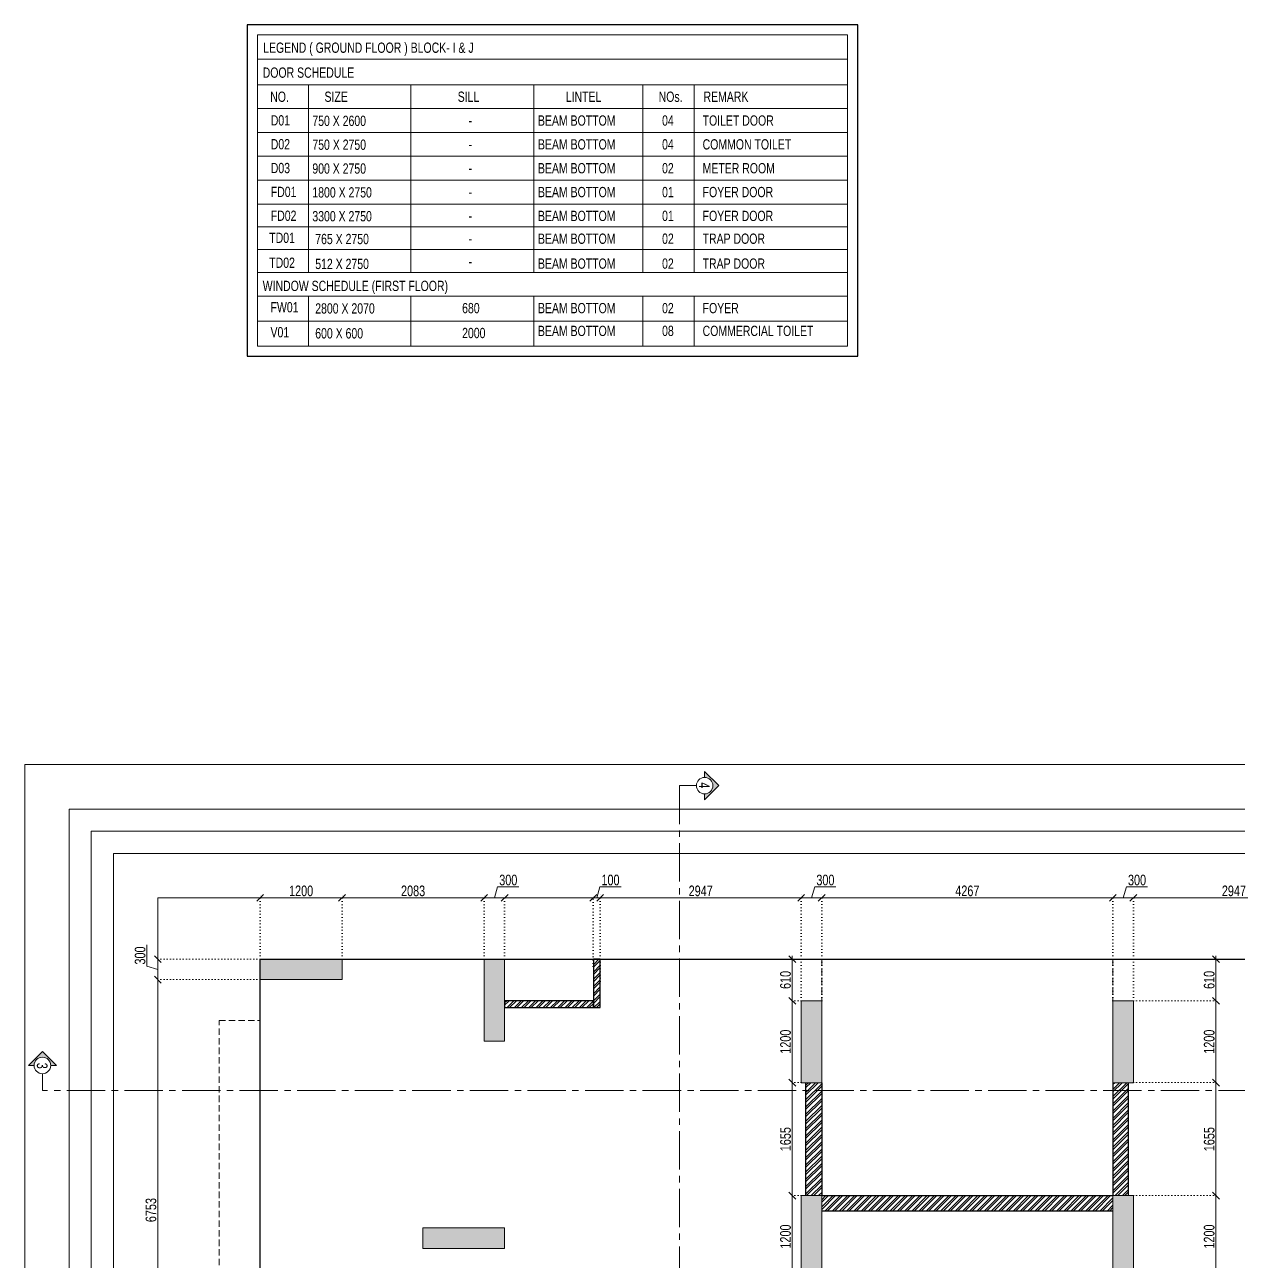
# Model space of a CAD drawing. Header units: inches. Extents: x 785882 to 928568, y 496782 to 576896.
# Drawn here: x 785882 to 803666, y 558779 to 576896 of the extents above; entities that cross this region are included whole.
import ezdxf
from ezdxf.enums import TextEntityAlignment as Align

# ---------------------------------------------------------------- set-up
doc = ezdxf.new("R2010")
doc.units = ezdxf.units.IN
doc.header["$LTSCALE"] = 750
doc.header["$MEASUREMENT"] = 0
for name, pattern in [('CENTER', [2, 1.25, -0.25, 0.25, -0.25]), ('CENTER2', [1.125, 0.75, -0.125, 0.125, -0.125]), ('DOT', [0.25, 0, -0.25]), ('HIDDEN2', [0.1875, 0.125, -0.0625])]:
    doc.linetypes.add(name, pattern=pattern)
for name, color, linetype, lineweight in [('a-Text1-Labels-MSA', 7, 'Continuous', 13), ('COLUMN', 5, 'Continuous', 13), ('DIMENSION WORKING-MSA', 222, 'Continuous', 13), ('DOTTED LINE-MSA', 3, 'HIDDEN2', 13), ('ELE-01-MSA', 7, 'Continuous', 30), ('SECTION LINE', 14, 'CENTER', 9), ('WALL HATCH-MSA', 251, 'Continuous', 9), ('WALL-MSA', 32, 'Continuous', 30)]:
    doc.layers.add(name, color=color, linetype=linetype, lineweight=lineweight)
doc.layers.add('R.C.C HATCH-MSA', color=250, linetype='Continuous')
doc.styles.add('125', font='swisscl.ttf', dxfattribs={"height": 125})
doc.styles.add('AR', font='swisscl.ttf')
doc.styles.add('arial unicode', font='swisscl.ttf', dxfattribs={"height": 165})
doc.dimstyles.new('WORKING DIM', dxfattribs={"dimtxt": 155, "dimasz": 100, "dimexe": 50, "dimexo": 0, "dimgap": 20, "dimtad": 1, "dimdec": 0, "dimzin": 0, "dimdsep": 46, "dimtxsty": 'AR', "dimblk": 'OBLIQUE', "dimcen": 0.09, "dimdle": 50, "dimclrd": 256, "dimclre": 250, "dimclrt": 256, "dimadec": 0, "dimazin": 0, "dimtfac": 1, "dimtdec": 0, "dimtofl": 0, "dimtmove": 1, "dimatfit": 0, "dimfxl": 1, "dimtolj": 1, "dimtzin": 0, "dimlwd": -1, "dimlwe": -1, "dimarcsym": 0})
pattern_1 = [(45, (-805741.795, -515731.36), (-53.0330086, 53.0330086), []), (45, (-805706.44, -515731.36), (-53.0330086, 53.0330086), [])]

# ---------------------------------------------------------------- blocks, each defined once
blk = doc.blocks.new('_Oblique')
at = {"color": 0, "linetype": 'ByBlock', "lineweight": -2}
blk.add_line((-0.5, -0.5), (0.5, 0.5), dxfattribs=at)
blk = doc.blocks.new('*D2517')
at = {"layer": 'Defpoints', "color": 0, "ltscale": 0.25, "transparency": 16777216}
for p in [(790532, 564105), (789332, 563205), (790532, 563205)]:
    blk.add_point(p, dxfattribs=at)
at = {"layer": 'DIMENSION WORKING-MSA', "ltscale": 0.25, "transparency": 16777216}
blk.add_line((789282, 564105), (790582, 564105), dxfattribs=at)
at = {"layer": 'DIMENSION WORKING-MSA', "color": 250, "linetype": 'DOT', "ltscale": 0.25, "transparency": 16777216}
for p, q in [((789332, 563205), (789332, 564155)), ((790532, 563205), (790532, 564155))]:
    blk.add_line(p, q, dxfattribs=at)
at = {"layer": 'DIMENSION WORKING-MSA', "ltscale": 0.25, "transparency": 16777216, "xscale": 100, "yscale": 100, "zscale": 100, "rotation": 180}
blk.add_blockref('_Oblique', (789332, 564105), dxfattribs=at)
at = {"layer": 'DIMENSION WORKING-MSA', "ltscale": 0.25, "transparency": 16777216, "xscale": 100, "yscale": 100, "zscale": 100}
blk.add_blockref('_Oblique', (790532, 564105), dxfattribs=at)
at = {"layer": 'DIMENSION WORKING-MSA', "ltscale": 0.25, "transparency": 16777216, "insert": (789932, 564205), "char_height": 155, "attachment_point": 5, "style": 'AR'}
blk.add_mtext('\\A1;1200', dxfattribs=at)
blk = doc.blocks.new('*D2518')
at = {"layer": 'Defpoints', "color": 0, "ltscale": 0.25, "transparency": 16777216}
for p in [(792614, 564105), (790532, 563205), (792614, 563205)]:
    blk.add_point(p, dxfattribs=at)
at = {"layer": 'DIMENSION WORKING-MSA', "ltscale": 0.25, "transparency": 16777216}
blk.add_line((790482, 564105), (792664, 564105), dxfattribs=at)
at = {"layer": 'DIMENSION WORKING-MSA', "color": 250, "linetype": 'DOT', "ltscale": 0.25, "transparency": 16777216}
for p, q in [((790532, 563205), (790532, 564155)), ((792614, 563205), (792614, 564155))]:
    blk.add_line(p, q, dxfattribs=at)
at = {"layer": 'DIMENSION WORKING-MSA', "ltscale": 0.25, "transparency": 16777216, "xscale": 100, "yscale": 100, "zscale": 100, "rotation": 180}
blk.add_blockref('_Oblique', (790532, 564105), dxfattribs=at)
at = {"layer": 'DIMENSION WORKING-MSA', "ltscale": 0.25, "transparency": 16777216, "xscale": 100, "yscale": 100, "zscale": 100}
blk.add_blockref('_Oblique', (792614, 564105), dxfattribs=at)
at = {"layer": 'DIMENSION WORKING-MSA', "ltscale": 0.25, "transparency": 16777216, "insert": (791573, 564205), "char_height": 155, "attachment_point": 5, "style": 'AR'}
blk.add_mtext('\\A1;2083', dxfattribs=at)
blk = doc.blocks.new('*D2519')
at = {"layer": 'Defpoints', "color": 0, "ltscale": 0.25, "transparency": 16777216}
for p in [(792914, 564105), (792614, 563205), (792914, 563205)]:
    blk.add_point(p, dxfattribs=at)
at = {"layer": 'DIMENSION WORKING-MSA', "ltscale": 0.25, "transparency": 16777216}
for p, q in [((792764, 564105), (792812, 564265)), ((792812, 564265), (793123, 564265)), ((792614, 564105), (792514, 564105)), ((792614, 564105), (792914, 564105)), ((792914, 564105), (793014, 564105))]:
    blk.add_line(p, q, dxfattribs=at)
at = {"layer": 'DIMENSION WORKING-MSA', "color": 250, "linetype": 'DOT', "ltscale": 0.25, "transparency": 16777216}
for p, q in [((792614, 563205), (792614, 564155)), ((792914, 563205), (792914, 564155))]:
    blk.add_line(p, q, dxfattribs=at)
at = {"layer": 'DIMENSION WORKING-MSA', "ltscale": 0.25, "transparency": 16777216, "xscale": 100, "yscale": 100, "zscale": 100}
blk.add_blockref('_Oblique', (792614, 564105), dxfattribs=at)
at = {"layer": 'DIMENSION WORKING-MSA', "ltscale": 0.25, "transparency": 16777216, "xscale": 100, "yscale": 100, "zscale": 100, "rotation": 180}
blk.add_blockref('_Oblique', (792914, 564105), dxfattribs=at)
at = {"layer": 'DIMENSION WORKING-MSA', "ltscale": 0.25, "transparency": 16777216, "insert": (792968, 564364), "char_height": 155, "attachment_point": 5, "style": 'AR'}
blk.add_mtext('\\A1;300', dxfattribs=at)
blk = doc.blocks.new('*D2520')
at = {"layer": 'Defpoints', "color": 0, "ltscale": 0.25, "transparency": 16777216}
for p in [(797261, 564105), (794314, 562878), (797261, 562596)]:
    blk.add_point(p, dxfattribs=at)
at = {"layer": 'DIMENSION WORKING-MSA', "ltscale": 0.25, "transparency": 16777216}
blk.add_line((794264, 564105), (797311, 564105), dxfattribs=at)
at = {"layer": 'DIMENSION WORKING-MSA', "color": 250, "linetype": 'DOT', "ltscale": 0.25, "transparency": 16777216}
for p, q in [((794314, 562878), (794314, 564155)), ((797261, 562596), (797261, 564155))]:
    blk.add_line(p, q, dxfattribs=at)
at = {"layer": 'DIMENSION WORKING-MSA', "ltscale": 0.25, "transparency": 16777216, "xscale": 100, "yscale": 100, "zscale": 100, "rotation": 180}
blk.add_blockref('_Oblique', (794314, 564105), dxfattribs=at)
at = {"layer": 'DIMENSION WORKING-MSA', "ltscale": 0.25, "transparency": 16777216, "xscale": 100, "yscale": 100, "zscale": 100}
blk.add_blockref('_Oblique', (797261, 564105), dxfattribs=at)
at = {"layer": 'DIMENSION WORKING-MSA', "ltscale": 0.25, "transparency": 16777216, "insert": (795788, 564205), "char_height": 155, "attachment_point": 5, "style": 'AR'}
blk.add_mtext('\\A1;2947', dxfattribs=at)
blk = doc.blocks.new('*D2521')
at = {"layer": 'Defpoints', "color": 0, "ltscale": 0.25, "transparency": 16777216}
for p in [(797561, 564105), (797261, 562596), (797561, 562596)]:
    blk.add_point(p, dxfattribs=at)
at = {"layer": 'DIMENSION WORKING-MSA', "ltscale": 0.25, "transparency": 16777216}
for p, q in [((797411, 564105), (797459, 564265)), ((797459, 564265), (797770, 564265)), ((797261, 564105), (797161, 564105)), ((797261, 564105), (797561, 564105)), ((797561, 564105), (797661, 564105))]:
    blk.add_line(p, q, dxfattribs=at)
at = {"layer": 'DIMENSION WORKING-MSA', "color": 250, "linetype": 'DOT', "ltscale": 0.25, "transparency": 16777216}
for p, q in [((797261, 562596), (797261, 564155)), ((797561, 562596), (797561, 564155))]:
    blk.add_line(p, q, dxfattribs=at)
at = {"layer": 'DIMENSION WORKING-MSA', "ltscale": 0.25, "transparency": 16777216, "xscale": 100, "yscale": 100, "zscale": 100}
blk.add_blockref('_Oblique', (797261, 564105), dxfattribs=at)
at = {"layer": 'DIMENSION WORKING-MSA', "ltscale": 0.25, "transparency": 16777216, "xscale": 100, "yscale": 100, "zscale": 100, "rotation": 180}
blk.add_blockref('_Oblique', (797561, 564105), dxfattribs=at)
at = {"layer": 'DIMENSION WORKING-MSA', "ltscale": 0.25, "transparency": 16777216, "insert": (797615, 564364), "char_height": 155, "attachment_point": 5, "style": 'AR'}
blk.add_mtext('\\A1;300', dxfattribs=at)
blk = doc.blocks.new('*D2522')
at = {"layer": 'Defpoints', "color": 0, "ltscale": 0.25, "transparency": 16777216}
for p in [(801828, 564105), (797561, 562596), (801828, 562596)]:
    blk.add_point(p, dxfattribs=at)
at = {"layer": 'DIMENSION WORKING-MSA', "ltscale": 0.25, "transparency": 16777216}
blk.add_line((797511, 564105), (801878, 564105), dxfattribs=at)
at = {"layer": 'DIMENSION WORKING-MSA', "color": 250, "linetype": 'DOT', "ltscale": 0.25, "transparency": 16777216}
for p, q in [((797561, 562596), (797561, 564155)), ((801828, 562596), (801828, 564155))]:
    blk.add_line(p, q, dxfattribs=at)
at = {"layer": 'DIMENSION WORKING-MSA', "ltscale": 0.25, "transparency": 16777216, "xscale": 100, "yscale": 100, "zscale": 100, "rotation": 180}
blk.add_blockref('_Oblique', (797561, 564105), dxfattribs=at)
at = {"layer": 'DIMENSION WORKING-MSA', "ltscale": 0.25, "transparency": 16777216, "xscale": 100, "yscale": 100, "zscale": 100}
blk.add_blockref('_Oblique', (801828, 564105), dxfattribs=at)
at = {"layer": 'DIMENSION WORKING-MSA', "ltscale": 0.25, "transparency": 16777216, "insert": (799695, 564205), "char_height": 155, "attachment_point": 5, "style": 'AR'}
blk.add_mtext('\\A1;4267', dxfattribs=at)
blk = doc.blocks.new('*D2523')
at = {"layer": 'Defpoints', "color": 0, "ltscale": 0.25, "transparency": 16777216}
for p in [(802128, 564105), (801828, 562596), (802128, 562596)]:
    blk.add_point(p, dxfattribs=at)
at = {"layer": 'DIMENSION WORKING-MSA', "ltscale": 0.25, "transparency": 16777216}
for p, q in [((801978, 564105), (802026, 564265)), ((802026, 564265), (802337, 564265)), ((801828, 564105), (801728, 564105)), ((801828, 564105), (802128, 564105)), ((802128, 564105), (802228, 564105))]:
    blk.add_line(p, q, dxfattribs=at)
at = {"layer": 'DIMENSION WORKING-MSA', "color": 250, "linetype": 'DOT', "ltscale": 0.25, "transparency": 16777216}
for p, q in [((801828, 562596), (801828, 564155)), ((802128, 562596), (802128, 564155))]:
    blk.add_line(p, q, dxfattribs=at)
at = {"layer": 'DIMENSION WORKING-MSA', "ltscale": 0.25, "transparency": 16777216, "xscale": 100, "yscale": 100, "zscale": 100}
blk.add_blockref('_Oblique', (801828, 564105), dxfattribs=at)
at = {"layer": 'DIMENSION WORKING-MSA', "ltscale": 0.25, "transparency": 16777216, "xscale": 100, "yscale": 100, "zscale": 100, "rotation": 180}
blk.add_blockref('_Oblique', (802128, 564105), dxfattribs=at)
at = {"layer": 'DIMENSION WORKING-MSA', "ltscale": 0.25, "transparency": 16777216, "insert": (802182, 564364), "char_height": 155, "attachment_point": 5, "style": 'AR'}
blk.add_mtext('\\A1;300', dxfattribs=at)
blk = doc.blocks.new('*D2524')
at = {"layer": 'Defpoints', "color": 0, "ltscale": 0.25, "transparency": 16777216}
for p in [(805075, 564105), (805075, 563205), (802128, 562596)]:
    blk.add_point(p, dxfattribs=at)
at = {"layer": 'DIMENSION WORKING-MSA', "ltscale": 0.25, "transparency": 16777216}
blk.add_line((802078, 564105), (805125, 564105), dxfattribs=at)
at = {"layer": 'DIMENSION WORKING-MSA', "color": 250, "linetype": 'DOT', "ltscale": 0.25, "transparency": 16777216}
for p, q in [((802128, 562596), (802128, 564155)), ((805075, 563205), (805075, 564155))]:
    blk.add_line(p, q, dxfattribs=at)
at = {"layer": 'DIMENSION WORKING-MSA', "ltscale": 0.25, "transparency": 16777216, "xscale": 100, "yscale": 100, "zscale": 100, "rotation": 180}
blk.add_blockref('_Oblique', (802128, 564105), dxfattribs=at)
at = {"layer": 'DIMENSION WORKING-MSA', "ltscale": 0.25, "transparency": 16777216, "xscale": 100, "yscale": 100, "zscale": 100}
blk.add_blockref('_Oblique', (805075, 564105), dxfattribs=at)
at = {"layer": 'DIMENSION WORKING-MSA', "ltscale": 0.25, "transparency": 16777216, "insert": (803602, 564205), "char_height": 155, "attachment_point": 5, "style": 'AR'}
blk.add_mtext('\\A1;2947', dxfattribs=at)
blk = doc.blocks.new('*D2545')
at = {"layer": 'Defpoints', "color": 0, "ltscale": 0.25, "transparency": 16777216}
for p in [(787832, 562905), (789332, 562905), (789332, 556152)]:
    blk.add_point(p, dxfattribs=at)
at = {"layer": 'DIMENSION WORKING-MSA', "ltscale": 0.25, "transparency": 16777216}
blk.add_line((787832, 556102), (787832, 562955), dxfattribs=at)
at = {"layer": 'DIMENSION WORKING-MSA', "color": 250, "linetype": 'DOT', "ltscale": 0.25, "transparency": 16777216}
for p, q in [((789332, 562905), (787782, 562905)), ((789332, 556152), (787782, 556152))]:
    blk.add_line(p, q, dxfattribs=at)
at = {"layer": 'DIMENSION WORKING-MSA', "ltscale": 0.25, "transparency": 16777216, "xscale": 100, "yscale": 100, "zscale": 100}
for p, rotation in [((787832, 562905), 90), ((787832, 556152), 270)]:
    blk.add_blockref('_Oblique', p, dxfattribs=dict(at, rotation=rotation))
at = {"layer": 'DIMENSION WORKING-MSA', "ltscale": 0.25, "transparency": 16777216, "insert": (787732, 559529), "char_height": 155, "attachment_point": 5, "rotation": 90, "style": 'AR'}
blk.add_mtext('\\A1;6753', dxfattribs=at)
blk = doc.blocks.new('*D2546')
at = {"layer": 'Defpoints', "color": 0, "ltscale": 0.25, "transparency": 16777216}
for p in [(787832, 563205), (789332, 563205), (789332, 562905)]:
    blk.add_point(p, dxfattribs=at)
at = {"layer": 'DIMENSION WORKING-MSA', "ltscale": 0.25, "transparency": 16777216}
for p, q in [((787672, 563103), (787672, 563414)), ((787832, 563205), (787832, 563305)), ((787832, 563055), (787672, 563103)), ((787832, 562905), (787832, 563205)), ((787832, 562905), (787832, 562805))]:
    blk.add_line(p, q, dxfattribs=at)
at = {"layer": 'DIMENSION WORKING-MSA', "color": 250, "linetype": 'DOT', "ltscale": 0.25, "transparency": 16777216}
for p, q in [((789332, 563205), (787782, 563205)), ((789332, 562905), (787782, 562905))]:
    blk.add_line(p, q, dxfattribs=at)
at = {"layer": 'DIMENSION WORKING-MSA', "ltscale": 0.25, "transparency": 16777216, "xscale": 100, "yscale": 100, "zscale": 100}
for p, rotation in [((787832, 563205), 270), ((787832, 562905), 90)]:
    blk.add_blockref('_Oblique', p, dxfattribs=dict(at, rotation=rotation))
at = {"layer": 'DIMENSION WORKING-MSA', "ltscale": 0.25, "transparency": 16777216, "insert": (787573, 563259), "char_height": 155, "attachment_point": 5, "rotation": 90, "style": 'AR'}
blk.add_mtext('\\A1;300', dxfattribs=at)
blk = doc.blocks.new('*D2390')
at = {"layer": 'Defpoints', "color": 0, "ltscale": 0.25, "transparency": 16777216}
for p in [(802128, 559741, 0), (803339, 559741), (802128, 558541)]:
    blk.add_point(p, dxfattribs=at)
at = {"layer": 'DIMENSION WORKING-MSA', "color": 250, "linetype": 'DOT', "ltscale": 0.25, "transparency": 16777216}
for p, q in [((802128, 559741), (803389, 559741)), ((802128, 558541), (803389, 558541))]:
    blk.add_line(p, q, dxfattribs=at)
at = {"layer": 'DIMENSION WORKING-MSA', "ltscale": 0.25, "transparency": 16777216}
blk.add_line((803339, 558491), (803339, 559791), dxfattribs=at)
at = {"layer": 'DIMENSION WORKING-MSA', "ltscale": 0.25, "transparency": 16777216, "xscale": 100, "yscale": 100, "zscale": 100}
for p, rotation in [((803339, 559741), 90), ((803339, 558541), 270)]:
    blk.add_blockref('_Oblique', p, dxfattribs=dict(at, rotation=rotation))
at = {"layer": 'DIMENSION WORKING-MSA', "ltscale": 0.25, "transparency": 16777216, "insert": (803240, 559141), "char_height": 155, "attachment_point": 5, "rotation": 90, "style": 'AR'}
blk.add_mtext('\\A1;1200', dxfattribs=at)
blk = doc.blocks.new('*D2391')
at = {"layer": 'Defpoints', "color": 0, "ltscale": 0.25, "transparency": 16777216}
for p in [(802128, 561396), (803339, 561396), (802128, 559741, 0)]:
    blk.add_point(p, dxfattribs=at)
at = {"layer": 'DIMENSION WORKING-MSA', "color": 250, "linetype": 'DOT', "ltscale": 0.25, "transparency": 16777216}
for p, q in [((802128, 561396), (803389, 561396)), ((802128, 559741), (803389, 559741))]:
    blk.add_line(p, q, dxfattribs=at)
at = {"layer": 'DIMENSION WORKING-MSA', "ltscale": 0.25, "transparency": 16777216}
blk.add_line((803339, 559691), (803339, 561446), dxfattribs=at)
at = {"layer": 'DIMENSION WORKING-MSA', "ltscale": 0.25, "transparency": 16777216, "xscale": 100, "yscale": 100, "zscale": 100}
for p, rotation in [((803339, 561396), 90), ((803339, 559741), 270)]:
    blk.add_blockref('_Oblique', p, dxfattribs=dict(at, rotation=rotation))
at = {"layer": 'DIMENSION WORKING-MSA', "ltscale": 0.25, "transparency": 16777216, "insert": (803240, 560568), "char_height": 155, "attachment_point": 5, "rotation": 90, "style": 'AR'}
blk.add_mtext('\\A1;1655', dxfattribs=at)
blk = doc.blocks.new('*D2392')
at = {"layer": 'Defpoints', "color": 0, "ltscale": 0.25, "transparency": 16777216}
for p in [(802128, 562596), (803339, 562596), (802128, 561396)]:
    blk.add_point(p, dxfattribs=at)
at = {"layer": 'DIMENSION WORKING-MSA', "color": 250, "linetype": 'DOT', "ltscale": 0.25, "transparency": 16777216}
for p, q in [((802128, 562596), (803389, 562596)), ((802128, 561396), (803389, 561396))]:
    blk.add_line(p, q, dxfattribs=at)
at = {"layer": 'DIMENSION WORKING-MSA', "ltscale": 0.25, "transparency": 16777216}
blk.add_line((803339, 561346), (803339, 562646), dxfattribs=at)
at = {"layer": 'DIMENSION WORKING-MSA', "ltscale": 0.25, "transparency": 16777216, "xscale": 100, "yscale": 100, "zscale": 100}
for p, rotation in [((803339, 562596), 90), ((803339, 561396), 270)]:
    blk.add_blockref('_Oblique', p, dxfattribs=dict(at, rotation=rotation))
at = {"layer": 'DIMENSION WORKING-MSA', "ltscale": 0.25, "transparency": 16777216, "insert": (803240, 561996), "char_height": 155, "attachment_point": 5, "rotation": 90, "style": 'AR'}
blk.add_mtext('\\A1;1200', dxfattribs=at)
blk = doc.blocks.new('*D2440')
at = {"layer": 'Defpoints', "color": 0, "ltscale": 0.25, "transparency": 16777216}
for p in [(797130, 559741), (797261, 559741), (797261, 558541)]:
    blk.add_point(p, dxfattribs=at)
at = {"layer": 'DIMENSION WORKING-MSA', "color": 250, "linetype": 'DOT', "ltscale": 0.25, "transparency": 16777216}
for p, q in [((797261, 559741), (797080, 559741)), ((797261, 558541), (797080, 558541))]:
    blk.add_line(p, q, dxfattribs=at)
at = {"layer": 'DIMENSION WORKING-MSA', "ltscale": 0.25, "transparency": 16777216}
blk.add_line((797130, 558491), (797130, 559791), dxfattribs=at)
at = {"layer": 'DIMENSION WORKING-MSA', "ltscale": 0.25, "transparency": 16777216, "xscale": 100, "yscale": 100, "zscale": 100}
for p, rotation in [((797130, 559741), 90), ((797130, 558541), 270)]:
    blk.add_blockref('_Oblique', p, dxfattribs=dict(at, rotation=rotation))
at = {"layer": 'DIMENSION WORKING-MSA', "ltscale": 0.25, "transparency": 16777216, "insert": (797031, 559141), "char_height": 155, "attachment_point": 5, "rotation": 90, "style": 'AR'}
blk.add_mtext('\\A1;1200', dxfattribs=at)
blk = doc.blocks.new('*D2441')
at = {"layer": 'Defpoints', "color": 0, "ltscale": 0.25, "transparency": 16777216}
for p in [(797130, 561396), (797261, 561396), (797261, 559741)]:
    blk.add_point(p, dxfattribs=at)
at = {"layer": 'DIMENSION WORKING-MSA', "color": 250, "linetype": 'DOT', "ltscale": 0.25, "transparency": 16777216}
for p, q in [((797261, 561396), (797080, 561396)), ((797261, 559741), (797080, 559741))]:
    blk.add_line(p, q, dxfattribs=at)
at = {"layer": 'DIMENSION WORKING-MSA', "ltscale": 0.25, "transparency": 16777216}
blk.add_line((797130, 559691), (797130, 561446), dxfattribs=at)
at = {"layer": 'DIMENSION WORKING-MSA', "ltscale": 0.25, "transparency": 16777216, "xscale": 100, "yscale": 100, "zscale": 100}
for p, rotation in [((797130, 561396), 90), ((797130, 559741), 270)]:
    blk.add_blockref('_Oblique', p, dxfattribs=dict(at, rotation=rotation))
at = {"layer": 'DIMENSION WORKING-MSA', "ltscale": 0.25, "transparency": 16777216, "insert": (797031, 560568), "char_height": 155, "attachment_point": 5, "rotation": 90, "style": 'AR'}
blk.add_mtext('\\A1;1655', dxfattribs=at)
blk = doc.blocks.new('*D2442')
at = {"layer": 'Defpoints', "color": 0, "ltscale": 0.25, "transparency": 16777216}
for p in [(797130, 562596), (797261, 562596), (797261, 561396)]:
    blk.add_point(p, dxfattribs=at)
at = {"layer": 'DIMENSION WORKING-MSA', "color": 250, "linetype": 'DOT', "ltscale": 0.25, "transparency": 16777216}
for p, q in [((797261, 562596), (797080, 562596)), ((797261, 561396), (797080, 561396))]:
    blk.add_line(p, q, dxfattribs=at)
at = {"layer": 'DIMENSION WORKING-MSA', "ltscale": 0.25, "transparency": 16777216}
blk.add_line((797130, 561346), (797130, 562646), dxfattribs=at)
at = {"layer": 'DIMENSION WORKING-MSA', "ltscale": 0.25, "transparency": 16777216, "xscale": 100, "yscale": 100, "zscale": 100}
for p, rotation in [((797130, 562596), 90), ((797130, 561396), 270)]:
    blk.add_blockref('_Oblique', p, dxfattribs=dict(at, rotation=rotation))
at = {"layer": 'DIMENSION WORKING-MSA', "ltscale": 0.25, "transparency": 16777216, "insert": (797031, 561996), "char_height": 155, "attachment_point": 5, "rotation": 90, "style": 'AR'}
blk.add_mtext('\\A1;1200', dxfattribs=at)
blk = doc.blocks.new('*D2443')
at = {"layer": 'Defpoints', "color": 0, "ltscale": 0.25, "transparency": 16777216}
for p in [(797130, 563205), (797130, 563205), (797261, 562596)]:
    blk.add_point(p, dxfattribs=at)
at = {"layer": 'DIMENSION WORKING-MSA', "ltscale": 0.25, "transparency": 16777216}
blk.add_line((797130, 562546), (797130, 563255), dxfattribs=at)
at = {"layer": 'DIMENSION WORKING-MSA', "color": 250, "linetype": 'DOT', "ltscale": 0.25, "transparency": 16777216}
for p, q in [((797130, 563205), (797180, 563205)), ((797261, 562596), (797080, 562596))]:
    blk.add_line(p, q, dxfattribs=at)
at = {"layer": 'DIMENSION WORKING-MSA', "ltscale": 0.25, "transparency": 16777216, "xscale": 100, "yscale": 100, "zscale": 100}
for p, rotation in [((797130, 563205), 90), ((797130, 562596), 270)]:
    blk.add_blockref('_Oblique', p, dxfattribs=dict(at, rotation=rotation))
at = {"layer": 'DIMENSION WORKING-MSA', "ltscale": 0.25, "transparency": 16777216, "insert": (797031, 562901), "char_height": 155, "attachment_point": 5, "rotation": 90, "style": 'AR'}
blk.add_mtext('\\A1;610', dxfattribs=at)
blk = doc.blocks.new('*D2600')
at = {"layer": 'Defpoints', "color": 0, "transparency": 16777216}
for p in [(802128, 563205), (803339, 563205), (802128, 562596)]:
    blk.add_point(p, dxfattribs=at)
at = {"layer": 'DIMENSION WORKING-MSA', "color": 250, "linetype": 'DOT', "transparency": 16777216}
for p, q in [((802128, 563205), (803389, 563205)), ((802128, 562596), (803389, 562596))]:
    blk.add_line(p, q, dxfattribs=at)
at = {"layer": 'DIMENSION WORKING-MSA', "transparency": 16777216}
blk.add_line((803339, 562546), (803339, 563255), dxfattribs=at)
at = {"layer": 'DIMENSION WORKING-MSA', "transparency": 16777216, "xscale": 100, "yscale": 100, "zscale": 100}
for p, rotation in [((803339, 563205), 90), ((803339, 562596), 270)]:
    blk.add_blockref('_Oblique', p, dxfattribs=dict(at, rotation=rotation))
at = {"layer": 'DIMENSION WORKING-MSA', "transparency": 16777216, "insert": (803240, 562901), "char_height": 155, "attachment_point": 5, "rotation": 90, "style": 'AR'}
blk.add_mtext('\\A1;610', dxfattribs=at)
blk = doc.blocks.new('*D2733')
at = {"layer": 'Defpoints', "color": 0, "ltscale": 0.25, "transparency": 16777216}
for p in [(794214, 564105), (794214, 563097), (794314, 562878)]:
    blk.add_point(p, dxfattribs=at)
at = {"layer": 'DIMENSION WORKING-MSA', "ltscale": 0.25, "transparency": 16777216}
for p, q in [((794264, 564105), (794312, 564265)), ((794312, 564265), (794620, 564265)), ((794214, 564105), (794114, 564105)), ((794314, 564105), (794214, 564105)), ((794314, 564105), (794414, 564105))]:
    blk.add_line(p, q, dxfattribs=at)
at = {"layer": 'DIMENSION WORKING-MSA', "color": 250, "linetype": 'DOT', "ltscale": 0.25, "transparency": 16777216}
for p, q in [((794214, 563097), (794214, 564155)), ((794314, 562878), (794314, 564155))]:
    blk.add_line(p, q, dxfattribs=at)
at = {"layer": 'DIMENSION WORKING-MSA', "ltscale": 0.25, "transparency": 16777216, "xscale": 100, "yscale": 100, "zscale": 100}
blk.add_blockref('_Oblique', (794214, 564105), dxfattribs=at)
at = {"layer": 'DIMENSION WORKING-MSA', "ltscale": 0.25, "transparency": 16777216, "xscale": 100, "yscale": 100, "zscale": 100, "rotation": 180}
blk.add_blockref('_Oblique', (794314, 564105), dxfattribs=at)
at = {"layer": 'DIMENSION WORKING-MSA', "ltscale": 0.25, "transparency": 16777216, "insert": (794466, 564364), "char_height": 155, "attachment_point": 5, "style": 'AR'}
blk.add_mtext('\\A1;100', dxfattribs=at)
blk = doc.blocks.new('BLOCK-I & J BASEMENT 2 TO GROUND COLOUMN')
at = {"layer": 'R.C.C HATCH-MSA'}
h = blk.add_hatch(color=256, dxfattribs=at)
h.dxf.hatch_style = 1
h.paths.add_polyline_path([(15139, -30747), (14839, -30747), (14839, -31947), (15139, -31947)])
h.paths.add_polyline_path([(5588, -30747), (5888, -30747), (5888, -31947), (5588, -31947)])
h.paths.add_polyline_path([(18174, -30747), (18174, -31047), (19374, -31047), (19374, -30747)])
h.paths.add_polyline_path([(2553, -30747), (2553, -31047), (1353, -31047), (1353, -30747)])
h.paths.add_polyline_path([(11673, -31567), (11373, -31567), (11373, -32767), (11673, -32767)])
h.paths.add_polyline_path([(9054, -31567), (9354, -31567), (9354, -32767), (9054, -32767)])
h.paths.add_polyline_path([(1867, -36194), (1867, -36494), (667, -36494), (667, -36194)])
h.paths.add_polyline_path([(20060, -36194), (20060, -36494), (18860, -36494), (18860, -36194)])
h.paths.add_polyline_path([(5888, -37763), (5888, -38063), (4688, -38063), (4688, -37763)])
h.paths.add_polyline_path([(2495, -39281), (2495, -39581), (1295, -39581), (1295, -39281)])
h.paths.add_polyline_path([(18231, -39281), (18231, -39581), (19431, -39581), (19431, -39281)])
h.paths.add_polyline_path([(10513, -38063), (10213, -38063), (10213, -36863), (10513, -36863)])
h.paths.add_polyline_path([(15139, -28118), (14839, -28118), (14839, -26918), (15139, -26918)])
h.paths.add_polyline_path([(5588, -28118), (5888, -28118), (5888, -26918), (5588, -26918)])
h.paths.add_polyline_path([(18174, -28118), (18174, -27818), (19374, -27818), (19374, -28118)])
h.paths.add_polyline_path([(2553, -28118), (2553, -27818), (1353, -27818), (1353, -28118)])
h.paths.add_polyline_path([(11673, -27297), (11373, -27297), (11373, -26097), (11673, -26097)])
h.paths.add_polyline_path([(9054, -27297), (9354, -27297), (9354, -26097), (9054, -26097)])
h.paths.add_polyline_path([(1867, -22671), (1867, -22371), (667, -22371), (667, -22671)])
h.paths.add_polyline_path([(20060, -22671), (20060, -22371), (18860, -22371), (18860, -22671)])
h.paths.add_polyline_path([(5888, -21101), (5888, -20801), (4688, -20801), (4688, -21101)])
h.paths.add_polyline_path([(2495, -19583), (2495, -19283), (1295, -19283), (1295, -19583)])
h.paths.add_polyline_path([(18231, -19583), (18231, -19283), (19431, -19283), (19431, -19583)])
h.paths.add_polyline_path([(10513, -20801), (10213, -20801), (10213, -22001), (10513, -22001)])
h.paths.add_polyline_path([(11278, -17832), (11278, -17532), (12478, -17532), (12478, -17832)])
h.paths.add_polyline_path([(9449, -17832), (9449, -17532), (8249, -17532), (8249, -17832)])
h.paths.add_polyline_path([(15810, -15622), (15810, -15322), (17010, -15322), (17010, -15622)])
h.paths.add_polyline_path([(4916, -15622), (4916, -15322), (3716, -15322), (3716, -15622)])
h.paths.add_polyline_path([(20726, -13445), (20726, -13145), (19131, -13145), (19131, -13445)])
h.paths.add_polyline_path([(0, -13445), (0, -13145), (1595, -13145), (1595, -13445)])
h.paths.add_polyline_path([(9449, -12591), (9149, -12591), (9149, -11391), (9449, -11391)])
h.paths.add_polyline_path([(11278, -12591), (11578, -12591), (11578, -11391), (11278, -11391)])
h.paths.add_polyline_path([(14200, -11621), (16640, -11621), (16640, -8952), (14200, -8952), (14200, -9182), (16410, -9182), (16410, -11391), (14200, -11391)])
h.paths.add_polyline_path([(6526, -11621), (4086, -11621), (4086, -8952), (6526, -8952), (6526, -9182), (4316, -9182), (4316, -11391), (6526, -11391)])
h.paths.add_polyline_path([(8230, -9182), (7930, -9182), (7930, -7982), (8230, -7982)])
h.paths.add_polyline_path([(8230, -3465), (7930, -3465), (7930, -4665), (8230, -4665)])
h.paths.add_polyline_path([(1200, -7353), (1200, -7053), (0, -7053), (0, -7353)])
h.paths.add_polyline_path([(3583, -4238), (3583, -3938), (2383, -3938), (2383, -4238)])
h.paths.add_polyline_path([(8230, -610), (7930, -610), (7930, -1810), (8230, -1810)])
h.paths.add_polyline_path([(3583, 0), (3283, 0), (3283, -1200), (3583, -1200)])
h.paths.add_polyline_path([(0, 0), (0, -300), (1200, -300), (1200, 0)])
h.paths.add_polyline_path([(12497, -9182), (12797, -9182), (12797, -7982), (12497, -7982)])
h.paths.add_polyline_path([(12497, -3465), (12797, -3465), (12797, -4665), (12497, -4665)])
h.paths.add_polyline_path([(19526, -7353), (19526, -7053), (20726, -7053), (20726, -7353)])
h.paths.add_polyline_path([(17144, -4238), (17144, -3938), (18344, -3938), (18344, -4238)])
h.paths.add_polyline_path([(12497, -610), (12797, -610), (12797, -1810), (12497, -1810)])
h.paths.add_polyline_path([(17144, 0), (17444, 0), (17444, -1200), (17144, -1200)])
h.paths.add_polyline_path([(20726, 0), (20726, -300), (19526, -300), (19526, 0)])
h.paths.add_polyline_path([(11278, -41032), (11278, -41332), (12478, -41332), (12478, -41032)])
h.paths.add_polyline_path([(9449, -41032), (9449, -41332), (8249, -41332), (8249, -41032)])
h.paths.add_polyline_path([(4916, -43242), (4916, -43542), (3716, -43542), (3716, -43242)])
h.paths.add_polyline_path([(0, -45420), (0, -45720), (1595, -45720), (1595, -45420)])
h.paths.add_polyline_path([(15810, -43242), (15810, -43542), (17010, -43542), (17010, -43242)])
h.paths.add_polyline_path([(20726, -45420), (20726, -45720), (19131, -45720), (19131, -45420)])
h.paths.add_polyline_path([(9449, -46274), (9149, -46274), (9149, -47474), (9449, -47474)])
h.paths.add_polyline_path([(11278, -46274), (11578, -46274), (11578, -47474), (11278, -47474)])
h.paths.add_polyline_path([(14200, -47244), (16640, -47244), (16640, -49912), (14200, -49912), (14200, -49682), (16410, -49682), (16410, -47474), (14200, -47474)])
h.paths.add_polyline_path([(6526, -47244), (4086, -47244), (4086, -49912), (6526, -49912), (6526, -49682), (4316, -49682), (4316, -47474), (6526, -47474)])
h.paths.add_polyline_path([(8230, -49682), (7930, -49682), (7930, -50882), (8230, -50882)])
h.paths.add_polyline_path([(8230, -55400), (7930, -55400), (7930, -54200), (8230, -54200)])
h.paths.add_polyline_path([(1200, -51511), (1200, -51811), (0, -51811), (0, -51511)])
h.paths.add_polyline_path([(3583, -52711), (3283, -52711), (3283, -51511), (3583, -51511)])
h.paths.add_polyline_path([(8230, -58255), (7930, -58255), (7930, -57055), (8230, -57055)])
h.paths.add_polyline_path([(3583, -58865), (3283, -58865), (3283, -57665), (3583, -57665)])
h.paths.add_polyline_path([(0, -57915), (300, -57915), (300, -58865), (0, -58865)])
h.paths.add_polyline_path([(12497, -49682), (12797, -49682), (12797, -50882), (12497, -50882)])
h.paths.add_polyline_path([(12497, -55400), (12797, -55400), (12797, -54200), (12497, -54200)])
h.paths.add_polyline_path([(19526, -51511), (19526, -51811), (20726, -51811), (20726, -51511)])
h.paths.add_polyline_path([(17444, -51511), (17144, -51511), (17144, -52711), (17444, -52711)])
h.paths.add_polyline_path([(12497, -58255), (12797, -58255), (12797, -57055), (12497, -57055)])
h.paths.add_polyline_path([(17144, -58865), (17444, -58865), (17444, -57665), (17144, -57665)])
h.paths.add_polyline_path([(20426, -58865), (20726, -58865), (20726, -57915), (20426, -57915)])
h.paths.add_polyline_path([(14839, -37763), (14839, -38063), (16039, -38063), (16039, -37763)])
h.paths.add_polyline_path([(14839, -21101), (14839, -20801), (16039, -20801), (16039, -21101)])
at = {"layer": 'COLUMN'}
for points in [[(0, 0), (0, -300), (1200, -300), (1200, 0)], [(3583, 0), (3283, 0), (3283, -1200), (3583, -1200)], [(8230, -610), (7930, -610), (7930, -1810), (8230, -1810)], [(12497, -610), (12797, -610), (12797, -1810), (12497, -1810)], [(3583, -4238), (3583, -3938), (2383, -3938), (2383, -4238)]]:
    blk.add_lwpolyline(points, close=True, dxfattribs=at)
at = {"layer": 'COLUMN', "elevation": 0}
for points in [[(8230, -3465), (7930, -3465), (7930, -4665), (8230, -4665)], [(12497, -3465), (12797, -3465), (12797, -4665), (12497, -4665)]]:
    blk.add_lwpolyline(points, close=True, dxfattribs=at)
blk = doc.blocks.new('section sym.')
h = blk.add_hatch(color=256)
h.dxf.hatch_style = 1
h.paths.add_polyline_path([(-240, 90), (-240, 153), (-393, 0), (-240, -153), (-240, -90, -0.414214), (-330, 0, -0.414214)])
at = {"layer": 'SECTION LINE', "linetype": 'Continuous'}
blk.add_line((-150, 0), (0, 0), dxfattribs=at)
blk.add_lwpolyline([(-240, -90), (-240, -153), (-393, 0), (-240, 153), (-240, 90)], dxfattribs=at)
blk.add_circle((-240, 0), 90, dxfattribs=at)
blk = doc.blocks.new('A$C37e82350')
at = {"layer": 'SECTION LINE', "linetype": 'CENTER2'}
for points in [[(1868, 15657), (1925, 15657), (1925, -11420), (1881, -11420)], [(-2542, -2027), (-2542, -2083), (61391, -2083), (61391, -2039)]]:
    blk.add_lwpolyline(points, dxfattribs=at)
at = {"layer": 'SECTION LINE', "xscale": -1.347826086956523, "yscale": 1.347826086956523, "zscale": 1.347826086956522, "rotation": 90}
blk.add_blockref('section sym.', (-2542, -2039), dxfattribs=at)
at = {"layer": 'SECTION LINE', "xscale": 1.347826086956522, "yscale": 1.347826086956522, "zscale": 1.347826086956522}
blk.add_blockref('section sym.', (1881, -11420), dxfattribs=at)
at = {"layer": 'SECTION LINE', "style": '125'}
for s, p in [('4', (-2547, -1719)), ('3', (1562, -11423))]:
    blk.add_text(s, height=155, dxfattribs=at).set_placement(p, align=Align.MIDDLE)
blk = doc.blocks.new('A$C2d1cd656')
at = {"layer": 'WALL HATCH-MSA'}
h = blk.add_hatch(dxfattribs=at)
h.set_pattern_fill('ANSI32', color=256, scale=200)
h.set_pattern_definition(pattern_1)
h.paths.add_polyline_path([(-667, 47474), (-567, 47474), (-567, 46764), (-667, 46764)])
h.paths.add_polyline_path([(-11427, 47474), (-11527, 47474), (-11527, 46764), (-11427, 46764)])
h = blk.add_hatch(dxfattribs=at)
h.set_pattern_fill('ANSI32', color=256, scale=200)
h.set_pattern_definition(pattern_1)
h.paths.add_polyline_path([(-12827, 46864), (-12827, 46764), (-11527, 46764), (-11527, 46864)])
h = blk.add_hatch(dxfattribs=at)
h.set_pattern_fill('ANSI32', color=256, scale=200)
h.set_pattern_definition(pattern_1)
h.paths.add_polyline_path([(-8181, 45664), (-8411, 45664), (-8411, 44009), (-8181, 44009)])
h = blk.add_hatch(dxfattribs=at)
h.set_pattern_fill('ANSI32', color=256, scale=200)
h.set_pattern_definition(pattern_1)
h.paths.add_polyline_path([(-3683, 45664), (-3913, 45664), (-3913, 44009), (-3683, 44009)])
h = blk.add_hatch(dxfattribs=at)
h.set_pattern_fill('ANSI32', color=256, scale=200)
h.set_pattern_definition(pattern_1)
h.paths.add_polyline_path([(-3913, 44007), (-8181, 44007), (-8181, 43783), (-3913, 43783)])
blk.add_line((-16410, 2054), (-16410, 47474))
at = {"layer": 'DOTTED LINE-MSA'}
blk.add_lwpolyline([(-17010, 41021), (-17010, 46574), (-16410, 46574), (-16410, 47474), (-12827, 47474), (-12827, 46864), (-11527, 46864), (-11527, 47474), (-8181, 47474), (-8181, 44007), (-3913, 44007), (-3913, 47474), (-567, 47474), (-567, 46864), (733, 46864), (733, 47474), (4316, 47474), (4316, 46574), (4916, 46574), (4916, 41021)], dxfattribs=at)
at = {"layer": 'ELE-01-MSA'}
blk.add_line((-16410, 47474), (4316, 47474), dxfattribs=at)
at = {"layer": 'WALL-MSA'}
for p, q in [((-8411, 44009), (-8411, 45664)), ((-8181, 45664), (-8181, 44009)), ((-3913, 45664), (-3913, 44009)), ((-3683, 44009), (-3683, 45664)), ((-3913, 44007), (-8181, 44007)), ((-3913, 43783), (-8181, 43783))]:
    blk.add_line(p, q, dxfattribs=at)
for points in [[(-11427, 47474), (-11527, 47474), (-11527, 46764), (-11427, 46764)], [(-12827, 46864), (-12827, 46764), (-11527, 46764), (-11527, 46864)]]:
    blk.add_lwpolyline(points, close=True, dxfattribs=at)
at = {"color": 2, "rotation": 270}
blk.add_blockref('A$C37e82350', (-8181, 47474), dxfattribs=at)
at = {"layer": 'COLUMN'}
blk.add_blockref('BLOCK-I & J BASEMENT 2 TO GROUND COLOUMN', (-16410, 47474), dxfattribs=at)

msp = doc.modelspace()

# ---------------------------------------------------------------- linework, layer by layer
at = {"layer": 'a-Text1-Labels-MSA'}
for p, q in [((789291.1, 576394.1), (797941.1, 576394.1)), ((789291.1, 576016.5), (797941.1, 576016.5)), ((790041.1, 576016.5), (790041.1, 573268.1)), ((791541.4, 576016.5), (791541.4, 573268.1)), ((793341.1, 576016.5), (793341.1, 573268.1)), ((794941.1, 576016.5), (794941.1, 573268.1)), ((795691.1, 576016.5), (795691.1, 573268.1)), ((789291.1, 575667.1), (797941.1, 575667.1)), ((789291.1, 575317.7), (797941.1, 575317.7)), ((789291.1, 574968.3), (797941.1, 574968.3)), ((789291.1, 574619), (797941.1, 574619)), ((789291.1, 574269.6), (797941.1, 574269.6)), ((789291.1, 573935.7), (797941.1, 573935.7)), ((789291.1, 573601.9), (797941.1, 573601.9)), ((789291.1, 573268.1), (797941.1, 573268.1)), ((789291.1, 573268.1), (797941.1, 573268.1)), ((789291.1, 572918.7), (797941.1, 572918.7)), ((790041.1, 572918.7), (790041.1, 572188.8)), ((791541.4, 572918.7), (791541.4, 572188.8)), ((793341.1, 572918.7), (793341.1, 572188.8)), ((794941.1, 572918.7), (794941.1, 572188.8)), ((795691.1, 572918.7), (795691.1, 572188.8)), ((789291.1, 572553.8), (797941.1, 572553.8))]:
    msp.add_line(p, q, dxfattribs=at)
msp.add_lwpolyline([(797941.1, 572188.8), (797941.1, 576746.3), (789291.1, 576746.3), (789291.1, 572188.8), (797941.1, 572188.8)], dxfattribs=at)
at = {"layer": 'Defpoints', "color": 1}
msp.add_lwpolyline([(789141.1, 572038.8), (798091.1, 572038.8), (798091.1, 576896.3), (789141.1, 576896.3)], close=True, dxfattribs=at)
at = {"layer": 'Defpoints', "color": 1, "lineweight": 0}
for points in [[(813508.1, 566055.4), (785881.7, 566055.4), (785881.7, 501490.9), (813508.1, 501490.9)], [(812858.1, 565405.4), (786531.7, 565405.4), (786531.7, 502140.9), (812858.1, 502140.9)], [(812533.1, 565080.4), (786856.7, 565080.4), (786856.7, 502465.9), (812533.1, 502465.9)], [(812208.1, 564755.4), (787181.7, 564755.4), (787181.7, 502790.9), (812208.1, 502790.9)], [(811558.1, 564105.4), (787831.7, 564105.4), (787831.7, 503440.9), (811558.1, 503440.9)]]:
    msp.add_lwpolyline(points, close=True, dxfattribs=at)

# ---------------------------------------------------------------- block references
msp.add_blockref('A$C2d1cd656', (805741.8, 515731.4))

# ---------------------------------------------------------------- texts
at = {"layer": 'a-Text1-Labels-MSA', "style": 'arial unicode'}
for s, p in [('LEGEND ( GROUND FLOOR ) BLOCK- I & J', (789375.9, 576484.8)), ('DOOR SCHEDULE ', (789369.1, 576119.8)), ('NO.', (789479.4, 575766.4)), ('SIZE', (790275, 575766.4)), ('SILL', (792226.6, 575766.4)), ('LINTEL', (793810.1, 575766.4)), ('NOs.', (795171.5, 575766.4)), ('REMARK', (795828.8, 575766.4)), ('D01', (789487.5, 575420.2)), ('750 X 2600', (790096.7, 575413.2)), ('-', (792386.3, 575417.8)), ('BEAM BOTTOM', (793402.9, 575417.8)), ('04', (795221.7, 575417.8)), ('TOILET DOOR', (795815.8, 575417.8)), ('D02', (789487.5, 575070.8)), ('750 X 2750', (790096.7, 575063.8)), ('-', (792386.3, 575068.5)), ('BEAM BOTTOM', (793402.9, 575068.5)), ('04', (795221.7, 575068.5)), ('COMMON TOILET', (795815.8, 575068.5)), ('D03', (789487.5, 574721.5)), ('900 X 2750', (790096.7, 574714.5)), ('BEAM BOTTOM', (793402.9, 574719.1)), ('02', (795221.7, 574719.1)), ('METER ROOM', (795815.8, 574719.1)), ('-', (792386.3, 574719.1)), ('FD01', (789487.5, 574372.1)), ('1800 X 2750', (790096.7, 574365.1)), ('BEAM BOTTOM', (793402.9, 574369.7)), ('01', (795221.7, 574369.7)), ('FOYER DOOR', (795815.8, 574369.7)), ('-', (792386.3, 574369.7)), ('FD02', (789487.5, 574022.7)), ('3300 X 2750', (790096.7, 574015.7)), ('BEAM BOTTOM', (793402.9, 574020.3)), ('01', (795221.7, 574020.3)), ('FOYER DOOR', (795815.8, 574020.3)), ('-', (792386.3, 574020.3)), ('TD01', (789464.8, 573699.1)), ('765 X 2750', (790139, 573681.9)), ('BEAM BOTTOM', (793402.9, 573686.5)), ('02', (795221.7, 573686.5)), ('TRAP DOOR', (795815.8, 573686.5)), ('-', (792386.3, 573686.5)), ('TD02', (789464.8, 573334.1)), ('512 X 2750', (790139, 573316.9)), ('-', (792386.3, 573352.7)), ('BEAM BOTTOM', (793402.9, 573321.6)), ('02', (795221.7, 573321.6)), ('TRAP DOOR', (795815.8, 573321.6)), ('WINDOW SCHEDULE (FIRST FLOOR)', (789369.1, 572994.8)), ('FW01', (789483.6, 572682)), ('2800 X 2070', (790139, 572664.8)), ('680', (792291.5, 572669.5)), ('BEAM BOTTOM', (793402.9, 572669.5)), ('02', (795221.7, 572669.5)), ('FOYER', (795815.8, 572669.5)), ('V01', (789483.6, 572316.3)), ('600 X 600', (790139, 572299.9)), ('2000', (792291.5, 572304.5)), ('BEAM BOTTOM', (793402.9, 572335.6)), ('08', (795221.7, 572335.6)), ('COMMERCIAL TOILET', (795815.8, 572335.6))]:
    msp.add_text(s, height=150, dxfattribs=at).set_placement(p)

# ---------------------------------------------------------------- dimensions: what is measured, and where the dimension line sits
at = {"layer": 'DIMENSION WORKING-MSA', "ltscale": 0.25}
for base, p1, p2, picture, middle in [((792914.5, 564105.4), (792614.5, 563205.4), (792914.5, 563205.4), '*D2519', (792832.3, 564364.3)), ((794214.5, 564105.4), (794314.5, 562878.4), (794214.5, 563096.6), '*D2733', (794332.3, 564364.1)), ((797561.3, 564105.4), (797261.3, 562595.8), (797561.3, 562595.8), '*D2521', (797479.1, 564364.3)), ((802128.5, 564105.4), (801828.5, 562595.8), (802128.5, 562595.8), '*D2523', (802046.3, 564364.3)), ((790531.7, 564105.4), (789331.7, 563205.4), (790531.7, 563205.4), '*D2517', (789931.7, 564204.7)), ((792614.5, 564105.4), (790531.7, 563205.4), (792614.5, 563205.4), '*D2518', (791573.1, 564204.8)), ((797261.3, 564105.4), (794314.5, 562878.4), (797261.3, 562595.8), '*D2520', (795787.9, 564204.6)), ((801828.5, 564105.4), (797561.3, 562595.8), (801828.5, 562595.8), '*D2522', (799694.9, 564204.7)), ((805075.3, 564105.4), (802128.5, 562595.8), (805075.3, 563205.4), '*D2524', (803601.9, 564204.6))]:
    dim = msp.add_linear_dim(base=base, p1=p1, p2=p2, dimstyle='WORKING DIM', dxfattribs=at)
    dim.commit()
    dim.dimension.update_dxf_attribs({"geometry": picture, "text_midpoint": middle})
for base, p1, p2, picture, middle in [((787831.7, 563205.4), (789331.7, 562905.4), (789331.7, 563205.4), '*D2546', (787572.7, 563123.2)), ((797130.5, 563205.4), (797261.3, 562595.8), (797130.5, 563205.4), '*D2443', (797031.1, 562900.6)), ((787831.7, 562905.4), (789331.7, 556152.1), (789331.7, 562905.4), '*D2545', (787732.2, 559528.7)), ((797130.5, 562595.8), (797261.3, 561395.8), (797261.3, 562595.8), '*D2442', (797031.1, 561995.8)), ((803339.3, 562595.8), (802128.5, 561395.8), (802128.5, 562595.8), '*D2392', (803239.9, 561995.8)), ((797130.5, 561395.8), (797261.3, 559740.8), (797261.3, 561395.8), '*D2441', (797031.1, 560568.3)), ((803339.3, 561395.8), (802128.5, 559740.8, 0), (802128.5, 561395.8), '*D2391', (803239.9, 560568.3)), ((797130.5, 559740.8), (797261.3, 558540.8), (797261.3, 559740.8), '*D2440', (797031.1, 559140.8)), ((803339.3, 559740.8), (802128.5, 558540.8), (802128.5, 559740.8, 0), '*D2390', (803239.9, 559140.8))]:
    dim = msp.add_linear_dim(base=base, p1=p1, p2=p2, angle=90, dimstyle='WORKING DIM', dxfattribs=at)
    dim.commit()
    dim.dimension.update_dxf_attribs({"geometry": picture, "text_midpoint": middle})
at = {"layer": 'DIMENSION WORKING-MSA'}
dim = msp.add_linear_dim(base=(803339.3, 563205.4), p1=(802128.5, 562595.8), p2=(802128.5, 563205.4), angle=90, dimstyle='WORKING DIM', dxfattribs=at)
dim.commit()
dim.dimension.update_dxf_attribs({"geometry": '*D2600', "text_midpoint": (803239.9, 562900.6)})

doc.saveas('drawing.dxf')
